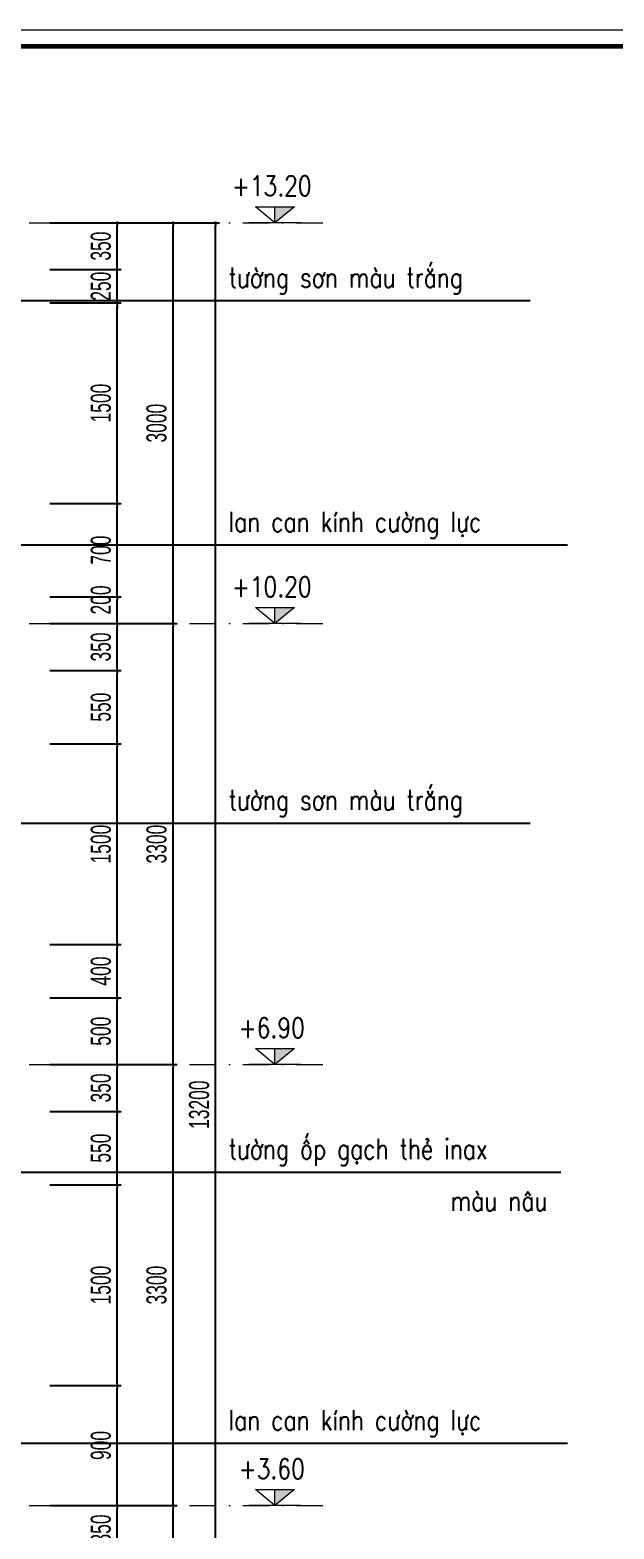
# Model space of a CAD drawing. Header units: millimetres. Extents: x 2565303 to 2664360, y -865723 to -262051.
# Drawn here: x 2638053 to 2642426, y -599696 to -588479 of the extents above; entities that cross this region are included whole.
import ezdxf
from ezdxf.enums import TextEntityAlignment as Align

# ---------------------------------------------------------------- set-up
doc = ezdxf.new("R2010")
doc.units = ezdxf.units.MM
doc.header["$LTSCALE"] = 10
doc.header["$MEASUREMENT"] = 0
doc.linetypes.add('DASHDOT', pattern=[1, 0.5, -0.25, 0, -0.25])
doc.layers.get('0').update_dxf_attribs({"linetype": 'CONTINUOUS'})
doc.layers.get('DEFPOINTS').update_dxf_attribs({"color": 10, "linetype": 'CONTINUOUS'})
for name, color, linetype, lineweight in [('- Nội Thất', 83, 'CONTINUOUS', 25), ('LC Dim', 8, 'CONTINUOUS', 13), ('LC Net truc', 134, 'DASHDOT', 5), ('LC Text1', 20, 'CONTINUOUS', 13), ('LC Text2', 7, 'CONTINUOUS', 13)]:
    doc.layers.add(name, color=color, linetype=linetype, lineweight=lineweight)
doc.layers.add('Khungten_LCDI', color=7, linetype='CONTINUOUS')
doc.layers.add('M3', color=3, linetype='CONTINUOUS')
doc.styles.add('HOATBIF', font='hoatbif.shx', dxfattribs={"width": 0.65})
doc.styles.add('Khungten', font='', dxfattribs={"width": 0.9, "height": 5000})
doc.styles.add('LC 3', font='vnsimli.shx', dxfattribs={"width": 0.75})
doc.styles.add('T1', font='Vnsimli.shx', dxfattribs={"width": 0.7})
doc.styles.add('Title', font='', dxfattribs={"width": 0.8})
doc.styles.get('Khungten').set_extended_font_data('.VnAvantH')
doc.styles.get('Title').set_extended_font_data('.VnBlackH')
doc.dimstyles.new('1-100 (1-60)', dxfattribs={"dimscale": 60, "dimtxt": 2.5, "dimasz": 0.35, "dimexe": 0.5, "dimexo": 0, "dimgap": 0.8, "dimtad": 1, "dimdec": 0, "dimzin": 0, "dimdsep": 46, "dimtxsty": 'HOATBIF', "dimblk1": 'DOT', "dimblk2": 'DOT', "dimsah": 1, "dimcen": -1, "dimdle": 1, "dimclrd": 256, "dimclre": 256, "dimclrt": 4, "dimadec": 3, "dimazin": 2, "dimtfac": 0.333333, "dimtdec": 0, "dimtix": 1, "dimtmove": 2, "dimatfit": 3, "dimldrblk": 'DOT', "dimfxl": 1, "dimtvp": 0.833333, "dimtolj": 1, "dimtzin": 0, "dimarcsym": 0})

# ---------------------------------------------------------------- blocks, each defined once
blk = doc.blocks.new('DOT')
at = {"layer": 'M3', "color": 0, "linetype": 'ByBlock'}
blk.add_line((-0.5, 0), (-1, 0), dxfattribs=at)
at = {"layer": 'M3', "color": 0, "linetype": 'ByBlock', "const_width": 0.5}
blk.add_lwpolyline([(-0.25, 0, 1), (0.25, 0, 1)], format="xyb", close=True, dxfattribs=at)
blk = doc.blocks.new('*D166')
at = {"layer": 'DEFPOINTS', "color": 0, "transparency": 16777216}
for p in [(2638591, -599521), (2639124, -599521), (2638591, -603121)]:
    blk.add_point(p, dxfattribs=at)
at = {"layer": 'LC Dim', "lineweight": -2, "transparency": 16777216}
for p, q in [((2638591, -599521), (2639154, -599521)), ((2639124, -603100), (2639124, -599542)), ((2638591, -603121), (2639154, -603121))]:
    blk.add_line(p, q, dxfattribs=at)
at = {"layer": 'LC Dim', "lineweight": -2, "transparency": 16777216, "xscale": 21, "yscale": 21, "zscale": 21}
for p, rotation in [((2639124, -599521), 90), ((2639124, -603121), 270)]:
    blk.add_blockref('DOT', p, dxfattribs=dict(at, rotation=rotation))
at = {"layer": 'LC Dim', "color": 4, "transparency": 16777216, "insert": (2639001, -601321), "char_height": 150, "attachment_point": 5, "rotation": 90, "style": 'HOATBIF'}
blk.add_mtext('\\A1;3600', dxfattribs=at)
blk = doc.blocks.new('*D167')
at = {"layer": 'DEFPOINTS', "color": 0, "transparency": 16777216}
for p in [(2638591, -596221), (2639124, -596221), (2638591, -599521)]:
    blk.add_point(p, dxfattribs=at)
at = {"layer": 'LC Dim', "lineweight": -2, "transparency": 16777216}
for p, q in [((2638591, -596221), (2639154, -596221)), ((2639124, -599500), (2639124, -596242)), ((2638591, -599521), (2639154, -599521))]:
    blk.add_line(p, q, dxfattribs=at)
at = {"layer": 'LC Dim', "lineweight": -2, "transparency": 16777216, "xscale": 21, "yscale": 21, "zscale": 21}
for p, rotation in [((2639124, -596221), 90), ((2639124, -599521), 270)]:
    blk.add_blockref('DOT', p, dxfattribs=dict(at, rotation=rotation))
at = {"layer": 'LC Dim', "color": 4, "transparency": 16777216, "insert": (2639001, -597871), "char_height": 150, "attachment_point": 5, "rotation": 90, "style": 'HOATBIF'}
blk.add_mtext('\\A1;3300', dxfattribs=at)
blk = doc.blocks.new('*D168')
at = {"layer": 'DEFPOINTS', "color": 0, "transparency": 16777216}
for p in [(2638591, -592921), (2639124, -592921), (2638591, -596221)]:
    blk.add_point(p, dxfattribs=at)
at = {"layer": 'LC Dim', "lineweight": -2, "transparency": 16777216}
for p, q in [((2638591, -592921), (2639154, -592921)), ((2639124, -596200), (2639124, -592942)), ((2638591, -596221), (2639154, -596221))]:
    blk.add_line(p, q, dxfattribs=at)
at = {"layer": 'LC Dim', "lineweight": -2, "transparency": 16777216, "xscale": 21, "yscale": 21, "zscale": 21}
for p, rotation in [((2639124, -592921), 90), ((2639124, -596221), 270)]:
    blk.add_blockref('DOT', p, dxfattribs=dict(at, rotation=rotation))
at = {"layer": 'LC Dim', "color": 4, "transparency": 16777216, "insert": (2639001, -594571), "char_height": 150, "attachment_point": 5, "rotation": 90, "style": 'HOATBIF'}
blk.add_mtext('\\A1;3300', dxfattribs=at)
blk = doc.blocks.new('*D169')
at = {"layer": 'DEFPOINTS', "color": 0, "transparency": 16777216}
for p in [(2638591, -589921), (2639124, -589921), (2638591, -592921)]:
    blk.add_point(p, dxfattribs=at)
at = {"layer": 'LC Dim', "lineweight": -2, "transparency": 16777216}
for p, q in [((2638591, -589921), (2639154, -589921)), ((2639124, -592900), (2639124, -589942)), ((2638591, -592921), (2639154, -592921))]:
    blk.add_line(p, q, dxfattribs=at)
at = {"layer": 'LC Dim', "lineweight": -2, "transparency": 16777216, "xscale": 21, "yscale": 21, "zscale": 21}
for p, rotation in [((2639124, -589921), 90), ((2639124, -592921), 270)]:
    blk.add_blockref('DOT', p, dxfattribs=dict(at, rotation=rotation))
at = {"layer": 'LC Dim', "color": 4, "transparency": 16777216, "insert": (2639001, -591421), "char_height": 150, "attachment_point": 5, "rotation": 90, "style": 'HOATBIF'}
blk.add_mtext('\\A1;3000', dxfattribs=at)
blk = doc.blocks.new('*D170')
at = {"layer": 'DEFPOINTS', "color": 0, "transparency": 16777216}
for p in [(2638591, -589921), (2639443, -589921), (2638591, -603121)]:
    blk.add_point(p, dxfattribs=at)
at = {"layer": 'LC Dim', "lineweight": -2, "transparency": 16777216}
for p, q in [((2638591, -589921), (2639473, -589921)), ((2639443, -603100), (2639443, -589942)), ((2638591, -603121), (2639473, -603121))]:
    blk.add_line(p, q, dxfattribs=at)
at = {"layer": 'LC Dim', "lineweight": -2, "transparency": 16777216, "xscale": 21, "yscale": 21, "zscale": 21}
for p, rotation in [((2639443, -589921), 90), ((2639443, -603121), 270)]:
    blk.add_blockref('DOT', p, dxfattribs=dict(at, rotation=rotation))
at = {"layer": 'LC Dim', "color": 4, "transparency": 16777216, "insert": (2639320, -596521), "char_height": 150, "attachment_point": 5, "rotation": 90, "style": 'HOATBIF'}
blk.add_mtext('\\A1;13200', dxfattribs=at)
blk = doc.blocks.new('*D174')
at = {"layer": 'DEFPOINTS', "color": 0, "transparency": 16777216}
for p in [(2638202, -599521), (2638707, -599521), (2638202, -599871)]:
    blk.add_point(p, dxfattribs=at)
at = {"layer": 'LC Dim', "lineweight": -2, "transparency": 16777216}
for p, q in [((2638202, -599521), (2638737, -599521)), ((2638707, -599850), (2638707, -599542)), ((2638202, -599871), (2638737, -599871))]:
    blk.add_line(p, q, dxfattribs=at)
at = {"layer": 'LC Dim', "lineweight": -2, "transparency": 16777216, "xscale": 21, "yscale": 21, "zscale": 21}
for p, rotation in [((2638707, -599521), 90), ((2638707, -599871), 270)]:
    blk.add_blockref('DOT', p, dxfattribs=dict(at, rotation=rotation))
at = {"layer": 'LC Dim', "color": 4, "transparency": 16777216, "insert": (2638584, -599696), "char_height": 150, "attachment_point": 5, "rotation": 90, "style": 'HOATBIF'}
blk.add_mtext('\\A1;350', dxfattribs=at)
blk = doc.blocks.new('*D175')
at = {"layer": 'DEFPOINTS', "color": 0, "transparency": 16777216}
for p in [(2638202, -598621), (2638707, -598621), (2638202, -599521)]:
    blk.add_point(p, dxfattribs=at)
at = {"layer": 'LC Dim', "lineweight": -2, "transparency": 16777216}
for p, q in [((2638202, -598621), (2638737, -598621)), ((2638707, -599500), (2638707, -598642)), ((2638202, -599521), (2638737, -599521))]:
    blk.add_line(p, q, dxfattribs=at)
at = {"layer": 'LC Dim', "lineweight": -2, "transparency": 16777216, "xscale": 21, "yscale": 21, "zscale": 21}
for p, rotation in [((2638707, -598621), 90), ((2638707, -599521), 270)]:
    blk.add_blockref('DOT', p, dxfattribs=dict(at, rotation=rotation))
at = {"layer": 'LC Dim', "color": 4, "transparency": 16777216, "insert": (2638584, -599071), "char_height": 150, "attachment_point": 5, "rotation": 90, "style": 'HOATBIF'}
blk.add_mtext('\\A1;900', dxfattribs=at)
blk = doc.blocks.new('*D176')
at = {"layer": 'DEFPOINTS', "color": 0, "transparency": 16777216}
for p in [(2638202, -597121), (2638707, -597121), (2638202, -598621)]:
    blk.add_point(p, dxfattribs=at)
at = {"layer": 'LC Dim', "lineweight": -2, "transparency": 16777216}
for p, q in [((2638202, -597121), (2638737, -597121)), ((2638707, -598600), (2638707, -597142)), ((2638202, -598621), (2638737, -598621))]:
    blk.add_line(p, q, dxfattribs=at)
at = {"layer": 'LC Dim', "lineweight": -2, "transparency": 16777216, "xscale": 21, "yscale": 21, "zscale": 21}
for p, rotation in [((2638707, -597121), 90), ((2638707, -598621), 270)]:
    blk.add_blockref('DOT', p, dxfattribs=dict(at, rotation=rotation))
at = {"layer": 'LC Dim', "color": 4, "transparency": 16777216, "insert": (2638584, -597871), "char_height": 150, "attachment_point": 5, "rotation": 90, "style": 'HOATBIF'}
blk.add_mtext('\\A1;1500', dxfattribs=at)
blk = doc.blocks.new('*D177')
at = {"layer": 'DEFPOINTS', "color": 0, "transparency": 16777216}
for p in [(2638202, -596571), (2638707, -596571), (2638202, -597121)]:
    blk.add_point(p, dxfattribs=at)
at = {"layer": 'LC Dim', "lineweight": -2, "transparency": 16777216}
for p, q in [((2638202, -596571), (2638737, -596571)), ((2638707, -597100), (2638707, -596592)), ((2638202, -597121), (2638737, -597121))]:
    blk.add_line(p, q, dxfattribs=at)
at = {"layer": 'LC Dim', "lineweight": -2, "transparency": 16777216, "xscale": 21, "yscale": 21, "zscale": 21}
for p, rotation in [((2638707, -596571), 90), ((2638707, -597121), 270)]:
    blk.add_blockref('DOT', p, dxfattribs=dict(at, rotation=rotation))
at = {"layer": 'LC Dim', "color": 4, "transparency": 16777216, "insert": (2638584, -596846), "char_height": 150, "attachment_point": 5, "rotation": 90, "style": 'HOATBIF'}
blk.add_mtext('\\A1;550', dxfattribs=at)
blk = doc.blocks.new('*D178')
at = {"layer": 'DEFPOINTS', "color": 0, "transparency": 16777216}
for p in [(2638202, -596221), (2638707, -596221), (2638202, -596571)]:
    blk.add_point(p, dxfattribs=at)
at = {"layer": 'LC Dim', "lineweight": -2, "transparency": 16777216}
for p, q in [((2638202, -596221), (2638737, -596221)), ((2638707, -596550), (2638707, -596242)), ((2638202, -596571), (2638737, -596571))]:
    blk.add_line(p, q, dxfattribs=at)
at = {"layer": 'LC Dim', "lineweight": -2, "transparency": 16777216, "xscale": 21, "yscale": 21, "zscale": 21}
for p, rotation in [((2638707, -596221), 90), ((2638707, -596571), 270)]:
    blk.add_blockref('DOT', p, dxfattribs=dict(at, rotation=rotation))
at = {"layer": 'LC Dim', "color": 4, "transparency": 16777216, "insert": (2638584, -596396), "char_height": 150, "attachment_point": 5, "rotation": 90, "style": 'HOATBIF'}
blk.add_mtext('\\A1;350', dxfattribs=at)
blk = doc.blocks.new('*D179')
at = {"layer": 'DEFPOINTS', "color": 0, "transparency": 16777216}
for p in [(2638202, -595721), (2638707, -595721), (2638202, -596221)]:
    blk.add_point(p, dxfattribs=at)
at = {"layer": 'LC Dim', "lineweight": -2, "transparency": 16777216}
for p, q in [((2638202, -595721), (2638737, -595721)), ((2638707, -596200), (2638707, -595742)), ((2638202, -596221), (2638737, -596221))]:
    blk.add_line(p, q, dxfattribs=at)
at = {"layer": 'LC Dim', "lineweight": -2, "transparency": 16777216, "xscale": 21, "yscale": 21, "zscale": 21}
for p, rotation in [((2638707, -595721), 90), ((2638707, -596221), 270)]:
    blk.add_blockref('DOT', p, dxfattribs=dict(at, rotation=rotation))
at = {"layer": 'LC Dim', "color": 4, "transparency": 16777216, "insert": (2638584, -595971), "char_height": 150, "attachment_point": 5, "rotation": 90, "style": 'HOATBIF'}
blk.add_mtext('\\A1;500', dxfattribs=at)
blk = doc.blocks.new('*D180')
at = {"layer": 'DEFPOINTS', "color": 0, "transparency": 16777216}
for p in [(2638202, -595321), (2638707, -595321), (2638202, -595721)]:
    blk.add_point(p, dxfattribs=at)
at = {"layer": 'LC Dim', "lineweight": -2, "transparency": 16777216}
for p, q in [((2638202, -595321), (2638737, -595321)), ((2638707, -595700), (2638707, -595342)), ((2638202, -595721), (2638737, -595721))]:
    blk.add_line(p, q, dxfattribs=at)
at = {"layer": 'LC Dim', "lineweight": -2, "transparency": 16777216, "xscale": 21, "yscale": 21, "zscale": 21}
for p, rotation in [((2638707, -595321), 90), ((2638707, -595721), 270)]:
    blk.add_blockref('DOT', p, dxfattribs=dict(at, rotation=rotation))
at = {"layer": 'LC Dim', "color": 4, "transparency": 16777216, "insert": (2638584, -595521), "char_height": 150, "attachment_point": 5, "rotation": 90, "style": 'HOATBIF'}
blk.add_mtext('\\A1;400', dxfattribs=at)
blk = doc.blocks.new('*D181')
at = {"layer": 'DEFPOINTS', "color": 0, "transparency": 16777216}
for p in [(2638202, -593821), (2638707, -593821), (2638202, -595321)]:
    blk.add_point(p, dxfattribs=at)
at = {"layer": 'LC Dim', "lineweight": -2, "transparency": 16777216}
for p, q in [((2638202, -593821), (2638737, -593821)), ((2638707, -595300), (2638707, -593842)), ((2638202, -595321), (2638737, -595321))]:
    blk.add_line(p, q, dxfattribs=at)
at = {"layer": 'LC Dim', "lineweight": -2, "transparency": 16777216, "xscale": 21, "yscale": 21, "zscale": 21}
for p, rotation in [((2638707, -593821), 90), ((2638707, -595321), 270)]:
    blk.add_blockref('DOT', p, dxfattribs=dict(at, rotation=rotation))
at = {"layer": 'LC Dim', "color": 4, "transparency": 16777216, "insert": (2638584, -594571), "char_height": 150, "attachment_point": 5, "rotation": 90, "style": 'HOATBIF'}
blk.add_mtext('\\A1;1500', dxfattribs=at)
blk = doc.blocks.new('*D182')
at = {"layer": 'DEFPOINTS', "color": 0, "transparency": 16777216}
for p in [(2638202, -593271), (2638707, -593271), (2638202, -593821)]:
    blk.add_point(p, dxfattribs=at)
at = {"layer": 'LC Dim', "lineweight": -2, "transparency": 16777216}
for p, q in [((2638202, -593271), (2638737, -593271)), ((2638707, -593800), (2638707, -593292)), ((2638202, -593821), (2638737, -593821))]:
    blk.add_line(p, q, dxfattribs=at)
at = {"layer": 'LC Dim', "lineweight": -2, "transparency": 16777216, "xscale": 21, "yscale": 21, "zscale": 21}
for p, rotation in [((2638707, -593271), 90), ((2638707, -593821), 270)]:
    blk.add_blockref('DOT', p, dxfattribs=dict(at, rotation=rotation))
at = {"layer": 'LC Dim', "color": 4, "transparency": 16777216, "insert": (2638584, -593546), "char_height": 150, "attachment_point": 5, "rotation": 90, "style": 'HOATBIF'}
blk.add_mtext('\\A1;550', dxfattribs=at)
blk = doc.blocks.new('*D183')
at = {"layer": 'DEFPOINTS', "color": 0, "transparency": 16777216}
for p in [(2638202, -592921), (2638707, -592921), (2638202, -593271)]:
    blk.add_point(p, dxfattribs=at)
at = {"layer": 'LC Dim', "lineweight": -2, "transparency": 16777216}
for p, q in [((2638202, -592921), (2638737, -592921)), ((2638707, -593250), (2638707, -592942)), ((2638202, -593271), (2638737, -593271))]:
    blk.add_line(p, q, dxfattribs=at)
at = {"layer": 'LC Dim', "lineweight": -2, "transparency": 16777216, "xscale": 21, "yscale": 21, "zscale": 21}
for p, rotation in [((2638707, -592921), 90), ((2638707, -593271), 270)]:
    blk.add_blockref('DOT', p, dxfattribs=dict(at, rotation=rotation))
at = {"layer": 'LC Dim', "color": 4, "transparency": 16777216, "insert": (2638584, -593096), "char_height": 150, "attachment_point": 5, "rotation": 90, "style": 'HOATBIF'}
blk.add_mtext('\\A1;350', dxfattribs=at)
blk = doc.blocks.new('*D184')
at = {"layer": 'DEFPOINTS', "color": 0, "transparency": 16777216}
for p in [(2638202, -592721), (2638707, -592721), (2638202, -592921)]:
    blk.add_point(p, dxfattribs=at)
at = {"layer": 'LC Dim', "lineweight": -2, "transparency": 16777216}
for p, q in [((2638202, -592721), (2638737, -592721)), ((2638707, -592900), (2638707, -592742)), ((2638202, -592921), (2638737, -592921))]:
    blk.add_line(p, q, dxfattribs=at)
at = {"layer": 'LC Dim', "lineweight": -2, "transparency": 16777216, "xscale": 21, "yscale": 21, "zscale": 21}
for p, rotation in [((2638707, -592721), 90), ((2638707, -592921), 270)]:
    blk.add_blockref('DOT', p, dxfattribs=dict(at, rotation=rotation))
at = {"layer": 'LC Dim', "color": 4, "transparency": 16777216, "insert": (2638584, -592744), "char_height": 150, "attachment_point": 5, "rotation": 90, "style": 'HOATBIF'}
blk.add_mtext('\\A1;200', dxfattribs=at)
blk = doc.blocks.new('*D185')
at = {"layer": 'DEFPOINTS', "color": 0, "transparency": 16777216}
for p in [(2638202, -592021), (2638707, -592021), (2638202, -592721)]:
    blk.add_point(p, dxfattribs=at)
at = {"layer": 'LC Dim', "lineweight": -2, "transparency": 16777216}
for p, q in [((2638202, -592021), (2638737, -592021)), ((2638707, -592700), (2638707, -592042)), ((2638202, -592721), (2638737, -592721))]:
    blk.add_line(p, q, dxfattribs=at)
at = {"layer": 'LC Dim', "lineweight": -2, "transparency": 16777216, "xscale": 21, "yscale": 21, "zscale": 21}
for p, rotation in [((2638707, -592021), 90), ((2638707, -592721), 270)]:
    blk.add_blockref('DOT', p, dxfattribs=dict(at, rotation=rotation))
at = {"layer": 'LC Dim', "color": 4, "transparency": 16777216, "insert": (2638584, -592371), "char_height": 150, "attachment_point": 5, "rotation": 90, "style": 'HOATBIF'}
blk.add_mtext('\\A1;700', dxfattribs=at)
blk = doc.blocks.new('*D186')
at = {"layer": 'DEFPOINTS', "color": 0, "transparency": 16777216}
for p in [(2638202, -590521), (2638707, -590521), (2638202, -592021)]:
    blk.add_point(p, dxfattribs=at)
at = {"layer": 'LC Dim', "lineweight": -2, "transparency": 16777216}
for p, q in [((2638202, -590521), (2638737, -590521)), ((2638707, -592000), (2638707, -590542)), ((2638202, -592021), (2638737, -592021))]:
    blk.add_line(p, q, dxfattribs=at)
at = {"layer": 'LC Dim', "lineweight": -2, "transparency": 16777216, "xscale": 21, "yscale": 21, "zscale": 21}
for p, rotation in [((2638707, -590521), 90), ((2638707, -592021), 270)]:
    blk.add_blockref('DOT', p, dxfattribs=dict(at, rotation=rotation))
at = {"layer": 'LC Dim', "color": 4, "transparency": 16777216, "insert": (2638584, -591271), "char_height": 150, "attachment_point": 5, "rotation": 90, "style": 'HOATBIF'}
blk.add_mtext('\\A1;1500', dxfattribs=at)
blk = doc.blocks.new('*D187')
at = {"layer": 'DEFPOINTS', "color": 0, "transparency": 16777216}
for p in [(2638202, -590271), (2638707, -590271), (2638202, -590521)]:
    blk.add_point(p, dxfattribs=at)
at = {"layer": 'LC Dim', "lineweight": -2, "transparency": 16777216}
for p, q in [((2638707, -590250), (2638707, -590229)), ((2638202, -590271), (2638737, -590271)), ((2638707, -590521), (2638707, -590271)), ((2638202, -590521), (2638737, -590521)), ((2638707, -590542), (2638707, -590563))]:
    blk.add_line(p, q, dxfattribs=at)
at = {"layer": 'LC Dim', "lineweight": -2, "transparency": 16777216, "xscale": 21, "yscale": 21, "zscale": 21}
for p, rotation in [((2638707, -590271), 270), ((2638707, -590521), 90)]:
    blk.add_blockref('DOT', p, dxfattribs=dict(at, rotation=rotation))
at = {"layer": 'LC Dim', "color": 4, "transparency": 16777216, "insert": (2638584, -590396), "char_height": 150, "attachment_point": 5, "rotation": 90, "style": 'HOATBIF'}
blk.add_mtext('\\A1;250', dxfattribs=at)
blk = doc.blocks.new('*D188')
at = {"layer": 'DEFPOINTS', "color": 0, "transparency": 16777216}
for p in [(2638202, -589921), (2638707, -589921), (2638202, -590271)]:
    blk.add_point(p, dxfattribs=at)
at = {"layer": 'LC Dim', "lineweight": -2, "transparency": 16777216}
for p, q in [((2638202, -589921), (2638737, -589921)), ((2638707, -590250), (2638707, -589942)), ((2638202, -590271), (2638737, -590271))]:
    blk.add_line(p, q, dxfattribs=at)
at = {"layer": 'LC Dim', "lineweight": -2, "transparency": 16777216, "xscale": 21, "yscale": 21, "zscale": 21}
for p, rotation in [((2638707, -589921), 90), ((2638707, -590271), 270)]:
    blk.add_blockref('DOT', p, dxfattribs=dict(at, rotation=rotation))
at = {"layer": 'LC Dim', "color": 4, "transparency": 16777216, "insert": (2638584, -590096), "char_height": 150, "attachment_point": 5, "rotation": 90, "style": 'HOATBIF'}
blk.add_mtext('\\A1;350', dxfattribs=at)
blk = doc.blocks.new('lcdi fix')
at = {"layer": 'DEFPOINTS', "lineweight": 0}
blk.add_lwpolyline([(-1200, -14850), (-1200, 14850), (40800, 14850), (40800, -14850)], close=True, dxfattribs=at)
at = {"layer": 'Khungten_LCDI', "color": 5, "lineweight": 60}
blk.add_lwpolyline([(0, -14650), (0, 14650), (40600, 14650), (40600, -14650)], close=True, dxfattribs=at)
at = {"color": 7, "style": 'Khungten', "width": 0.8}
for tag, p in [('REVISION', (39499, -10746)), ('NGAYHT', (39546, -11609))]:
    blk.add_attdef(tag, text='', height=200, dxfattribs=at).set_placement(p, align=Align.CENTER)
at = {"layer": 'LC Text1', "style": 'Title', "width": 1.485915}
for tag, p, p2 in [('TENBANVE1', (36913, -8886), (40339, -8886)), ('TENBANVE2', (36913, -9562), (40339, -9562))]:
    blk.add_attdef(tag, text='', height=250, dxfattribs=at).set_placement(p, p2, align=Align.FIT)
at = {"layer": 'LC Text1', "style": 'Title', "width": 0.7}
blk.add_attdef('SOBANVE', text='', height=250, dxfattribs=at).set_placement((39562, -13896), align=Align.CENTER)
blk = doc.blocks.new('Caodo1')
at = {"layer": 'LC Text1'}
blk.add_hatch(color=256, dxfattribs=at).paths.add_polyline_path([(0, 200), (0, 0), (243, 200)])
for p, q in [((0, 0), (0, 200)), ((324, 0), (-324, 0))]:
    blk.add_line(p, q, dxfattribs=at)
blk.add_lwpolyline([(-243, 200), (243, 200), (0, 0), (0, 0)], close=True, dxfattribs=at)
at = {"layer": 'LC Text1', "style": 'T1', "width": 0.8}
blk.add_attdef('%%P0,00', text='', height=250, dxfattribs=at).set_placement((-39, 460), align=Align.MIDDLE_CENTER)

msp = doc.modelspace()

# ---------------------------------------------------------------- linework, layer by layer
at = {"layer": 'LC Net truc', "ltscale": 40}
for p, q in [((2631244.6, -589921.2), (2640327.8, -589921.2)), ((2631244.6, -592921.2), (2640327.8, -592921.2)), ((2631244.6, -596221.2), (2640327.8, -596221.2)), ((2631244.6, -599521.2), (2640327.8, -599521.2))]:
    msp.add_line(p, q, dxfattribs=at)

# ---------------------------------------------------------------- block references
at = {"layer": '- Nội Thất', "xscale": 0.6000000155618181, "yscale": 0.6000000155618181, "zscale": 0.6000000155618181}
msp.add_blockref('lcdi fix', (2630355.3, -597388.7), dxfattribs=at)
at = {"layer": 'LC Text1'}
ref = msp.add_blockref('Caodo1', (2639887, -589921.2), dxfattribs=dict(at, xscale=0.5999999999992269, yscale=0.5999999999992269, zscale=0.5999999999992269))
ref.add_attrib('%%P0,00', '+13.20', dxfattribs={"layer": 'LC Text2', "height": 150, "style": 'T1', "width": 0.8}).set_placement((2639863.6, -589645.5), align=Align.MIDDLE_CENTER)
ref = msp.add_blockref('Caodo1', (2639887, -592921.2), dxfattribs=dict(at, xscale=0.5999999999992269, yscale=0.5999999999992269, zscale=0.5999999999992269))
ref.add_attrib('%%P0,00', '+10.20', dxfattribs={"layer": 'LC Text2', "height": 150, "style": 'T1', "width": 0.8}).set_placement((2639863.6, -592645.5), align=Align.MIDDLE_CENTER)
ref = msp.add_blockref('Caodo1', (2639887, -596221.2), dxfattribs=dict(at, xscale=0.5999999999992269, yscale=0.5999999999992269, zscale=0.5999999999992269))
ref.add_attrib('%%P0,00', '+6.90', dxfattribs={"layer": 'LC Text2', "height": 150, "style": 'T1', "width": 0.8}).set_placement((2639863.6, -595945.5), align=Align.MIDDLE_CENTER)
ref = msp.add_blockref('Caodo1', (2639887, -599521.2), dxfattribs=dict(at, xscale=0.5999999999992269, yscale=0.5999999999992269, zscale=0.5999999999992269))
ref.add_attrib('%%P0,00', '+3.60', dxfattribs={"layer": 'LC Text2', "height": 150, "style": 'T1', "width": 0.8}).set_placement((2639863.6, -599245.5), align=Align.MIDDLE_CENTER)

# ---------------------------------------------------------------- texts
at = {"layer": 'LC Text1', "color": 3, "style": 'LC 3', "width": 0.8}
for s, p in [('t\xadêng s¬n mµu tr¾ng', (2639540.1, -590406.5)), ('lan can kÝnh c\xadêng lùc', (2639540.1, -592234.1)), ('t\xadêng s¬n mµu tr¾ng', (2639540.1, -594315.6)), ('t\xadêng èp g¹ch thÎ inax', (2639540.1, -596927.4)), ('mµu n©u', (2641202.1, -597314.7)), ('lan can kÝnh c\xadêng lùc', (2639540.1, -598956.7))]:
    msp.add_text(s, height=150, dxfattribs=at).set_placement(p)

# ---------------------------------------------------------------- dimensions: what is measured, and where the dimension line sits
at = {"layer": 'LC Dim'}
for base, p1, p2, picture, middle in [((2638706.8, -589921.2), (2638202.4, -590271.2), (2638202.4, -589921.2), '*D188', (2638583.8, -590096.2)), ((2639123.6, -589921.2), (2638591.1, -592921.2), (2638591.1, -589921.2), '*D169', (2639000.6, -591421.2)), ((2639442.7, -589921.2), (2638591.1, -603121.2), (2638591.1, -589921.2), '*D170', (2639319.7, -596521.2)), ((2638706.8, -590271.2), (2638202.4, -590521.2), (2638202.4, -590271.2), '*D187', (2638583.8, -590396.2)), ((2638706.8, -590521.2), (2638202.4, -592021.2), (2638202.4, -590521.2), '*D186', (2638583.8, -591271.2)), ((2638706.8, -592021.2), (2638202.4, -592721.2), (2638202.4, -592021.2), '*D185', (2638583.8, -592371.2)), ((2638706.8, -592921.2), (2638202.4, -593271.2), (2638202.4, -592921.2), '*D183', (2638583.8, -593096.2)), ((2639123.6, -592921.2), (2638591.1, -596221.2), (2638591.1, -592921.2), '*D168', (2639000.6, -594571.2)), ((2638706.8, -593271.2), (2638202.4, -593821.2), (2638202.4, -593271.2), '*D182', (2638583.8, -593546.2)), ((2638706.8, -593821.2), (2638202.4, -595321.2), (2638202.4, -593821.2), '*D181', (2638583.8, -594571.2)), ((2638706.8, -595321.2), (2638202.4, -595721.2), (2638202.4, -595321.2), '*D180', (2638583.8, -595521.2)), ((2638706.8, -595721.2), (2638202.4, -596221.2), (2638202.4, -595721.2), '*D179', (2638583.8, -595971.2)), ((2638706.8, -596221.2), (2638202.4, -596571.2), (2638202.4, -596221.2), '*D178', (2638583.8, -596396.2)), ((2639123.6, -596221.2), (2638591.1, -599521.2), (2638591.1, -596221.2), '*D167', (2639000.6, -597871.2)), ((2638706.8, -596571.2), (2638202.4, -597121.2), (2638202.4, -596571.2), '*D177', (2638583.8, -596846.2)), ((2638706.8, -597121.2), (2638202.4, -598621.2), (2638202.4, -597121.2), '*D176', (2638583.8, -597871.2)), ((2638706.8, -598621.2), (2638202.4, -599521.2), (2638202.4, -598621.2), '*D175', (2638583.8, -599071.2)), ((2638706.8, -599521.2), (2638202.4, -599871.2), (2638202.4, -599521.2), '*D174', (2638583.8, -599696.2)), ((2639123.6, -599521.2), (2638591.1, -603121.2), (2638591.1, -599521.2), '*D166', (2639000.6, -601321.2))]:
    dim = msp.add_linear_dim(base=base, p1=p1, p2=p2, angle=90, dimstyle='1-100 (1-60)', dxfattribs=at)
    dim.commit()
    dim.dimension.update_dxf_attribs({"geometry": picture, "text_midpoint": middle})
dim = msp.add_linear_dim(base=(2638706.8, -592721.2), p1=(2638202.4, -592921.2), p2=(2638202.4, -592721.2), angle=90, dimstyle='1-100 (1-60)', dxfattribs=at)
dim.commit()
dim.dimension.update_dxf_attribs({"geometry": '*D184', "text_midpoint": (2638583.8, -592743.6), "dimtype": 160})

# ---------------------------------------------------------------- leaders
for points in [[(2637472.9, -590503.9), (2641798.4, -590503.9)], [(2637472.9, -592331.5), (2642077.2, -592331.5)], [(2637472.9, -594413.1), (2641798.4, -594413.1)], [(2637472.9, -597024.9), (2642026.7, -597024.9)], [(2637472.9, -599054.1), (2642077.2, -599054.1)]]:
    msp.add_leader(points, dimstyle='1-100 (1-60)', override={"dimasz": 3, "dimtad": 0}, dxfattribs=at)

doc.saveas('drawing.dxf')
